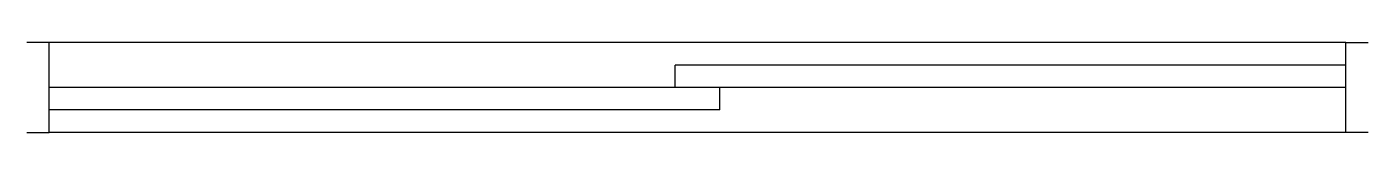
# Model space of a CAD drawing. Header units: millimetres. Extents: x -438 to -138, y 1948 to 1968.
import ezdxf

# ---------------------------------------------------------------- set-up
doc = ezdxf.new("R2010")
doc.units = ezdxf.units.MM

msp = doc.modelspace()

# ---------------------------------------------------------------- linework, layer by layer
for p, q in [((-432.88, 1967.9), (-437.88, 1967.9)), ((-142.88, 1967.9), (-432.88, 1967.9)), ((-432.88, 1947.9), (-432.88, 1967.9)), ((-142.88, 1947.9), (-142.88, 1967.9)), ((-142.88, 1967.9), (-137.88, 1967.9)), ((-142.88, 1962.9), (-292.88, 1962.9)), ((-292.88, 1957.9), (-292.88, 1962.9)), ((-142.88, 1957.9), (-432.88, 1957.9)), ((-282.88, 1952.9), (-282.88, 1957.9)), ((-282.88, 1952.9), (-432.88, 1952.9)), ((-437.88, 1947.9), (-432.88, 1947.9)), ((-142.88, 1947.9), (-432.88, 1947.9)), ((-137.88, 1947.9), (-142.88, 1947.9))]:
    msp.add_line(p, q)

doc.saveas('drawing.dxf')
